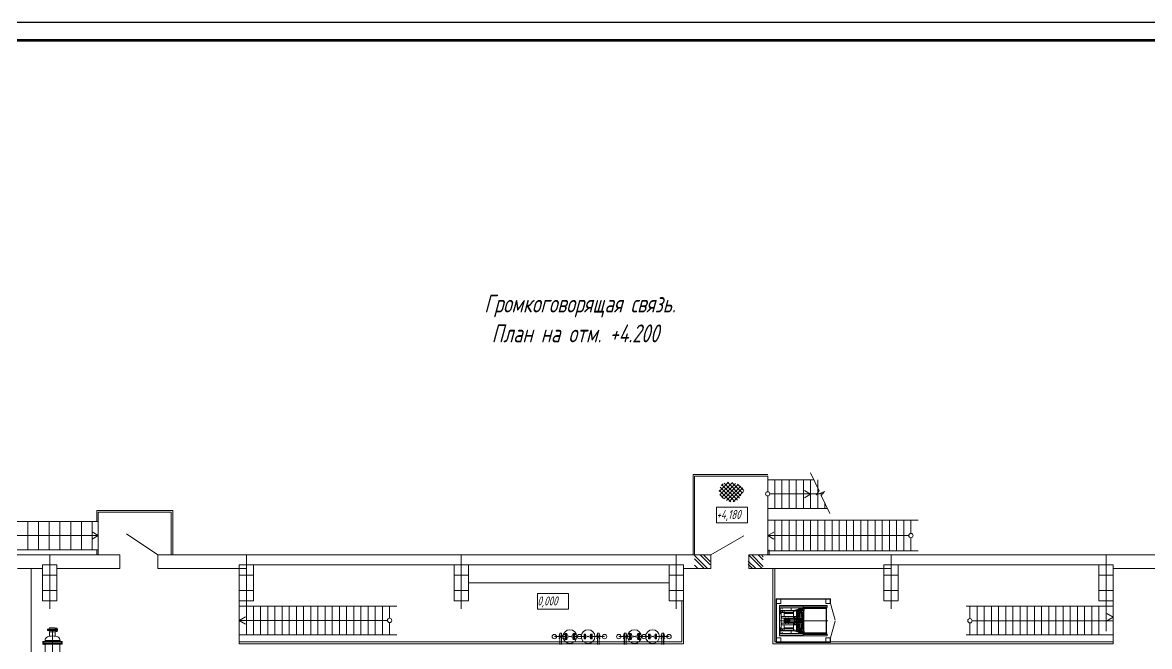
# Model space of a CAD drawing. Header units: millimetres. Extents: x 1337 to 8186, y 1899 to 5236.
# Drawn here: x 3037.2 to 3351.8, y 2646.2 to 2820.4 of the extents above; entities that cross this region are included whole.
import ezdxf

# ---------------------------------------------------------------- set-up
doc = ezdxf.new("R2010")
doc.units = ezdxf.units.MM
for name, color, linetype, lineweight in [('Линия связи (Вновь)', 3, 'Continuous', 60), ('Рамка толстая', 7, 'Continuous', 60), ('Рамка тонкая', 5, 'Continuous', 25), ('Строительный', 251, 'Continuous', 13), ('Текст', 2, 'Continuous', 25)]:
    doc.layers.add(name, color=color, linetype=linetype, lineweight=lineweight)
doc.styles.add('Simplex', font='simplex.shx', dxfattribs={"width": 0.7, "oblique": 15})

# ---------------------------------------------------------------- blocks, each defined once
blk = doc.blocks.new('A$C0AA457AC')
at = {"layer": 'Строительный', "ltscale": 100}
for p, q in [((355.91, 365.44), (355.91, 387.92)), ((355.91, 387.92), (376.7, 387.92)), ((356.31, 387.42), (376.7, 387.42)), ((356.31, 365.44), (356.31, 387.42)), ((376.7, 383.09), (376.7, 387.42)), ((388.67, 388.4), (391.08, 383.32)), ((363.17, 383.11), (365.8, 385.74)), ((363.39, 382.21), (366.79, 385.61)), ((363.46, 384.37), (367.49, 380.33)), ((363.71, 384.78), (364.23, 385.3)), ((363.89, 381.59), (367.68, 385.38)), ((363.92, 385.03), (368.25, 380.69)), ((364.53, 381.1), (368.48, 385.06)), ((364.56, 385.5), (368.8, 381.26)), ((365.21, 380.67), (369.21, 384.66)), ((365.45, 385.74), (369.21, 381.98)), ((365.99, 380.33), (369.81, 384.14)), ((366.68, 385.64), (369.66, 382.66)), ((368.28, 385.16), (370.01, 383.43)), ((376.7, 386.42), (389.61, 386.42)), ((378.7, 378.42), (378.7, 386.42)), ((380.7, 378.42), (380.7, 386.42)), ((382.7, 378.42), (382.7, 386.42)), ((384.7, 378.42), (384.7, 386.42)), ((386.7, 378.42), (386.7, 386.42)), ((388.7, 378.42), (388.7, 386.42)), ((390.7, 378.42), (390.7, 386.42)), ((363.19, 383.51), (366.46, 380.24)), ((363.41, 382.17), (364.35, 381.23)), ((367.03, 380.24), (369.91, 383.13)), ((376.7, 365.44), (376.7, 381.89)), ((392.02, 382.49), (377.3, 382.49)), ((388.7, 382.42), (386.97, 383.42)), ((388.7, 382.42), (386.97, 381.42)), ((390.22, 382.22), (391.08, 383.32)), ((392.53, 383.15), (390.22, 382.22)), ((392.53, 383.15), (391.67, 382.05)), ((391.67, 382.05), (394.08, 376.97)), ((210.62, 377.82), (189.42, 377.82)), ((189.42, 377.82), (189.42, 374.78)), ((210.62, 365.44), (210.62, 377.82)), ((362.4, 378.81), (371.09, 378.81)), ((362.4, 374.44), (362.4, 378.81)), ((371.09, 378.81), (371.09, 374.44)), ((376.7, 378.42), (393.4, 378.42)), ((392.7, 378.42), (392.7, 379.88)), ((146.12, 374.78), (189.82, 374.78)), ((170.12, 374.78), (170.12, 366.88)), ((173.12, 374.78), (173.12, 366.88)), ((176.12, 374.78), (176.12, 366.88)), ((179.12, 374.78), (179.12, 366.88)), ((182.12, 374.78), (182.12, 366.88)), ((185.12, 374.78), (185.12, 366.88)), ((188.12, 374.78), (188.12, 366.88)), ((210.22, 377.42), (189.82, 377.42)), ((189.82, 365.44), (189.82, 377.42)), ((210.22, 365.44), (210.22, 377.42)), ((371.09, 374.44), (362.4, 374.44)), ((418.7, 375.1), (376.7, 375.1)), ((378.7, 366.56), (378.7, 375.1)), ((380.7, 366.56), (380.7, 375.1)), ((382.7, 366.56), (382.7, 375.1)), ((384.7, 366.56), (384.7, 375.1)), ((386.7, 366.56), (386.7, 375.1)), ((388.7, 366.56), (388.7, 375.1)), ((390.7, 366.56), (390.7, 375.1)), ((392.7, 366.56), (392.7, 375.1)), ((394.7, 366.56), (394.7, 375.1)), ((396.7, 366.56), (396.7, 375.1)), ((398.7, 366.56), (398.7, 375.1)), ((400.7, 366.56), (400.7, 375.1)), ((402.7, 366.56), (402.7, 375.1)), ((404.7, 366.56), (404.7, 375.1)), ((406.7, 366.56), (406.7, 375.1)), ((408.7, 366.56), (408.7, 375.1)), ((410.7, 366.56), (410.7, 375.1)), ((412.7, 366.56), (412.7, 375.1)), ((414.7, 366.56), (414.7, 375.1)), ((416.7, 371.43), (416.7, 375.1)), ((189.82, 370.84), (188.09, 371.84)), ((197.66, 371.34), (206.46, 365.44)), ((376.7, 370.83), (378.43, 371.83)), ((146.72, 370.84), (189.82, 370.84)), ((189.82, 370.84), (188.09, 369.84)), ((370.04, 370.74), (360.86, 365.44)), ((376.7, 370.83), (416.1, 370.83)), ((376.7, 370.83), (378.43, 369.83)), ((416.7, 366.56), (416.7, 370.23)), ((195.86, 365.44), (142.46, 365.44)), ((146.12, 366.88), (189.82, 366.88)), ((176.26, 365.45), (176.26, 350.39)), ((189.42, 366.88), (189.42, 365.44)), ((195.86, 365.44), (195.86, 361.64)), ((231.16, 365.44), (206.46, 365.44)), ((206.46, 365.44), (206.46, 361.64)), ((360.86, 365.45), (231.16, 365.44)), ((231.16, 365.45), (231.16, 350.39)), ((291.16, 365.45), (291.16, 350.39)), ((351.16, 365.45), (351.16, 350.39)), ((356.27, 365.27), (359.88, 361.65)), ((357.88, 365.45), (360.67, 362.67)), ((358.78, 365.45), (360.67, 363.57)), ((360.57, 365.45), (360.67, 365.36)), ((360.86, 365.45), (360.86, 361.65)), ((371.35, 365.45), (375.15, 361.65)), ((495.67, 365.47), (371.46, 365.45)), ((371.46, 365.45), (371.46, 361.65)), ((372.25, 365.45), (375.47, 362.24)), ((374.05, 365.45), (375.47, 364.03)), ((374.94, 365.45), (375.47, 364.93)), ((418.7, 366.56), (376.7, 366.56)), ((377.1, 366.88), (377.1, 365.44)), ((411.16, 365.45), (411.16, 350.39)), ((471.16, 365.45), (471.16, 350.39)), ((178.26, 362.64), (174.26, 362.64)), ((174.26, 362.64), (174.26, 352.64)), ((178.26, 352.64), (178.26, 362.64)), ((233.16, 362.64), (229.16, 362.64)), ((229.16, 362.64), (229.16, 352.64)), ((229.16, 362.64), (229.16, 340.64)), ((238.54, 362.64), (231.16, 362.64)), ((231.16, 362.64), (289.16, 362.64)), ((353.16, 362.64), (231.16, 362.64)), ((233.16, 352.64), (233.16, 362.64)), ((293.16, 362.64), (289.16, 362.64)), ((289.16, 362.64), (289.16, 352.64)), ((293.16, 352.64), (293.16, 362.64)), ((353.16, 362.64), (349.16, 362.64)), ((349.16, 362.64), (349.16, 352.64)), ((353.16, 352.64), (353.16, 362.64)), ((353.16, 340.64), (353.16, 362.64)), ((356.27, 364.37), (358.99, 361.65)), ((356.27, 362.58), (357.19, 361.65)), ((371.27, 363.74), (373.35, 361.65)), ((371.27, 362.84), (372.46, 361.65)), ((413.16, 362.64), (409.16, 362.64)), ((409.16, 362.64), (409.16, 352.64)), ((473.16, 362.64), (411.16, 362.64)), ((413.16, 352.64), (413.16, 362.64)), ((473.16, 362.64), (469.16, 362.64)), ((469.16, 362.64), (469.16, 352.64)), ((473.16, 362.64), (469.16, 362.64)), ((473.16, 352.64), (473.16, 362.64)), ((473.16, 340.64), (473.16, 362.64)), ((174.26, 361.64), (167.26, 361.64)), ((171.06, 361.64), (171.06, 183.64)), ((174.26, 359.82), (178.26, 359.82)), ((195.86, 361.64), (178.26, 361.64)), ((231.16, 361.64), (206.46, 361.64)), ((229.16, 359.82), (233.16, 359.82)), ((289.16, 359.82), (293.16, 359.82)), ((349.16, 359.82), (353.16, 359.82)), ((360.86, 361.65), (353.16, 361.65)), ((356.27, 361.68), (356.29, 361.65)), ((411.16, 361.66), (371.46, 361.65)), ((378.16, 340.64), (378.16, 361.64)), ((378.66, 341.14), (378.66, 361.64)), ((409.16, 359.82), (413.16, 359.82)), ((469.16, 359.82), (473.16, 359.82)), ((495.67, 361.67), (473.16, 361.66)), ((349.16, 357.64), (293.16, 357.64)), ((174.26, 355.47), (178.26, 355.47)), ((174.26, 352.64), (178.26, 352.64)), ((229.16, 355.47), (233.16, 355.47)), ((229.16, 352.64), (233.16, 352.64)), ((289.16, 355.47), (293.16, 355.47)), ((289.16, 352.64), (293.16, 352.64)), ((312.42, 354.68), (321.11, 354.68)), ((312.42, 350.31), (312.42, 354.68)), ((321.11, 354.68), (321.11, 350.31)), ((349.16, 355.47), (353.16, 355.47)), ((349.16, 352.64), (353.16, 352.64)), ((352.76, 341.14), (352.76, 352.64)), ((379.06, 353.18), (394.26, 353.18)), ((379.06, 353.18), (379.06, 340.98)), ((379.16, 353.08), (394.16, 353.08)), ((379.16, 353.08), (379.16, 341.08)), ((380.36, 353.08), (379.16, 353.08)), ((379.16, 353.08), (379.16, 351.88)), ((380.36, 351.88), (380.36, 353.08)), ((394.16, 353.08), (392.96, 353.08)), ((392.96, 353.08), (392.96, 351.88)), ((394.16, 353.08), (394.16, 351.88)), ((394.16, 351.88), (394.16, 353.08)), ((394.26, 353.18), (394.26, 351.88)), ((409.16, 355.47), (413.16, 355.47)), ((409.16, 352.64), (413.16, 352.64)), ((469.16, 355.47), (473.16, 355.47)), ((469.16, 352.64), (473.16, 352.64)), ((469.16, 352.64), (473.16, 352.64)), ((229.16, 351.14), (273.16, 351.14)), ((229.16, 351.14), (229.16, 343.14)), ((231.16, 351.14), (231.16, 343.14)), ((233.16, 351.14), (233.16, 343.14)), ((235.16, 351.14), (235.16, 343.14)), ((237.16, 351.14), (237.16, 343.14)), ((239.16, 351.14), (239.16, 343.14)), ((241.16, 351.14), (241.16, 343.14)), ((243.16, 351.14), (243.16, 343.14)), ((245.16, 351.14), (245.16, 343.14)), ((247.16, 351.14), (247.16, 343.14)), ((249.16, 351.14), (249.16, 343.14)), ((251.16, 351.14), (251.16, 343.14)), ((253.16, 351.14), (253.16, 343.14)), ((255.16, 351.14), (255.16, 343.14)), ((257.16, 351.14), (257.16, 343.14)), ((259.16, 351.14), (259.16, 343.14)), ((261.16, 351.14), (261.16, 343.14)), ((263.16, 351.14), (263.16, 343.14)), ((265.16, 351.14), (265.16, 343.14)), ((267.16, 351.14), (267.16, 343.14)), ((269.16, 351.14), (269.16, 343.14)), ((271.16, 351.14), (271.16, 347.74)), ((321.11, 350.31), (312.42, 350.31)), ((379.16, 351.88), (380.36, 351.88)), ((379.97, 342.84), (379.97, 351.33)), ((379.97, 351.33), (393.31, 351.33)), ((386.58, 351.11), (379.97, 351.11)), ((386.38, 350.67), (380.2, 350.67)), ((380.2, 350.67), (380.2, 349.1)), ((380.23, 349.03), (380.23, 349.82)), ((380.23, 349.82), (380.3, 349.82)), ((380.3, 349.03), (380.3, 349.87)), ((380.3, 349.87), (380.51, 349.87)), ((380.32, 349.48), (380.32, 349.81)), ((380.32, 349.81), (383.95, 349.81)), ((380.42, 349.38), (380.32, 349.48)), ((383.95, 349.38), (380.42, 349.38)), ((380.51, 349.91), (386.91, 349.91)), ((380.51, 349.91), (380.51, 344.25)), ((380.83, 350.37), (380.62, 350.37)), ((380.92, 349.64), (380.71, 349.64)), ((380.73, 350.28), (380.73, 350.46)), ((380.82, 349.55), (380.82, 349.74)), ((381.31, 348.25), (381.31, 349.91)), ((383.29, 350.67), (383.29, 349.91)), ((383.29, 349.38), (383.29, 349.06)), ((383.95, 347.81), (383.95, 349.91)), ((384.38, 349.64), (384.17, 349.64)), ((385.27, 350.02), (384.24, 350.02)), ((384.24, 350.02), (384.24, 349.91)), ((384.28, 349.54), (384.28, 349.73)), ((385.12, 350.09), (384.78, 350.09)), ((384.78, 350.09), (384.78, 350.02)), ((384.78, 349.91), (384.78, 348.25)), ((385.06, 350.16), (384.84, 350.16)), ((384.84, 350.16), (384.84, 350.09)), ((384.95, 350.24), (384.95, 343.93)), ((384.95, 343.93), (384.95, 350.24)), ((385.06, 350.09), (385.17, 350.23)), ((385.06, 350.16), (385.06, 350.09)), ((385.12, 350.02), (385.12, 350.09)), ((385.12, 349.91), (385.12, 348.25)), ((385.32, 349.47), (385.12, 349.47)), ((385.17, 350.23), (386.39, 350.23)), ((386.91, 350.41), (385.27, 350.41)), ((385.27, 350.41), (385.27, 350.02)), ((385.32, 349.47), (385.32, 349.91)), ((385.32, 349.47), (385.35, 349.47)), ((385.35, 349.47), (385.37, 349.51)), ((385.4, 349.86), (385.37, 349.81)), ((385.37, 349.81), (385.37, 349.51)), ((386.22, 349.81), (385.37, 349.81)), ((385.4, 349.45), (385.37, 349.51)), ((386.22, 349.51), (385.37, 349.51)), ((386.19, 349.86), (385.4, 349.86)), ((386.19, 349.45), (385.4, 349.45)), ((385.59, 349.81), (385.59, 349.86)), ((385.65, 349.45), (385.65, 349.21)), ((385.8, 350.46), (385.8, 343.71)), ((385.94, 349.45), (385.94, 349.21)), ((386.01, 349.81), (386.01, 349.86)), ((386.19, 349.86), (386.22, 349.81)), ((386.19, 349.45), (386.22, 349.51)), ((386.22, 349.81), (386.22, 349.51)), ((386.24, 349.47), (386.22, 349.51)), ((386.28, 349.47), (386.24, 349.47)), ((386.28, 349.47), (386.28, 349.91)), ((386.28, 349.47), (386.56, 349.47)), ((386.38, 350.41), (386.38, 350.67)), ((386.39, 350.23), (386.7, 349.91)), ((386.4, 349.47), (386.4, 349.08)), ((386.56, 349.47), (386.66, 349.58)), ((386.56, 349.47), (386.56, 349.08)), ((386.58, 350.41), (386.58, 351.11)), ((386.58, 350.96), (393.31, 350.96)), ((393.31, 350.87), (386.58, 350.87)), ((393.1, 350.65), (386.65, 350.65)), ((393.1, 350.58), (386.65, 350.58)), ((393.1, 350.51), (386.65, 350.51)), ((386.66, 349.58), (386.66, 349.91)), ((386.72, 344.25), (386.72, 349.91)), ((386.77, 344.25), (386.77, 349.91)), ((386.91, 349.91), (386.91, 350.41)), ((392.96, 351.88), (394.16, 351.88)), ((393.03, 350.43), (393.03, 343.74)), ((393.1, 350.58), (393.1, 343.58)), ((393.17, 343.74), (393.17, 350.43)), ((393.31, 351.33), (393.31, 350.87)), ((394.16, 351.88), (394.26, 351.88)), ((394.26, 351.88), (395.51, 347.24)), ((473.16, 351.14), (432.16, 351.14)), ((433.16, 351.14), (433.16, 347.65)), ((435.16, 351.14), (435.16, 343.14)), ((437.16, 351.14), (437.16, 343.14)), ((439.16, 351.14), (439.16, 343.14)), ((441.16, 351.14), (441.16, 343.14)), ((443.16, 351.14), (443.16, 343.14)), ((445.16, 351.14), (445.16, 343.14)), ((447.16, 351.14), (447.16, 343.14)), ((449.16, 351.14), (449.16, 343.14)), ((451.16, 351.14), (451.16, 343.14)), ((453.16, 351.14), (453.16, 343.14)), ((455.16, 351.14), (455.16, 343.14)), ((457.16, 351.14), (457.16, 343.14)), ((459.16, 351.14), (459.16, 343.14)), ((461.16, 351.14), (461.16, 343.14)), ((463.16, 351.14), (463.16, 343.14)), ((465.16, 351.14), (465.16, 343.14)), ((467.16, 351.14), (467.16, 343.14)), ((469.16, 351.14), (469.16, 343.14)), ((471.16, 352.14), (471.16, 344.14)), ((229.16, 347.14), (230.9, 348.14)), ((229.16, 347.14), (270.56, 347.14)), ((229.16, 347.14), (230.9, 346.14)), ((271.16, 346.54), (271.16, 343.14)), ((379.97, 347.08), (393.5, 347.08)), ((380.2, 349.1), (380.23, 349.03)), ((380.23, 349.03), (380.3, 349.03)), ((380.3, 349.13), (380.51, 349.13)), ((385.71, 348.25), (380.6, 348.25)), ((380.6, 348.25), (380.6, 347.74)), ((380.6, 347.81), (384.21, 347.81)), ((380.6, 347.74), (384.21, 347.74)), ((380.6, 345.92), (380.6, 346.43)), ((380.6, 346.43), (384.21, 346.43)), ((380.6, 346.36), (384.21, 346.36)), ((381.26, 347.74), (381.26, 346.43)), ((382.88, 347.21), (381.26, 347.21)), ((382.88, 346.96), (381.26, 346.96)), ((383.95, 349.06), (381.31, 349.06)), ((381.37, 347.53), (386.35, 347.53)), ((381.37, 346.64), (386.35, 346.64)), ((381.51, 347.53), (381.6, 347.67)), ((381.6, 347.38), (381.51, 347.53)), ((381.51, 346.65), (381.6, 346.78)), ((381.6, 346.5), (381.51, 346.65)), ((381.6, 347.67), (381.76, 347.67)), ((381.76, 347.38), (381.6, 347.38)), ((381.6, 346.78), (381.76, 346.78)), ((381.76, 346.5), (381.6, 346.5)), ((381.68, 346.23), (381.68, 347.94)), ((381.76, 347.67), (381.84, 347.53)), ((381.84, 347.53), (381.76, 347.38)), ((381.76, 346.78), (381.84, 346.64)), ((381.84, 346.64), (381.76, 346.5)), ((382.31, 347.53), (382.4, 347.67)), ((382.4, 347.38), (382.31, 347.53)), ((382.31, 346.65), (382.4, 346.78)), ((382.4, 346.5), (382.31, 346.65)), ((382.4, 347.67), (382.56, 347.67)), ((382.56, 347.38), (382.4, 347.38)), ((382.4, 346.78), (382.56, 346.78)), ((382.56, 346.5), (382.4, 346.5)), ((382.48, 346.23), (382.48, 347.94)), ((382.56, 347.67), (382.64, 347.53)), ((382.64, 347.53), (382.56, 347.38)), ((382.56, 346.78), (382.64, 346.64)), ((382.64, 346.64), (382.56, 346.5)), ((382.88, 346.43), (382.88, 347.74)), ((383.95, 346.36), (383.95, 344.25)), ((384.05, 347.62), (384.05, 347.66)), ((384.05, 347.66), (385.85, 347.66)), ((384.15, 347.59), (384.05, 347.62)), ((384.15, 347.46), (384.05, 347.44)), ((384.05, 347.44), (384.05, 347.4)), ((384.05, 347.4), (385.85, 347.4)), ((384.05, 346.73), (384.05, 346.77)), ((384.05, 346.77), (385.85, 346.77)), ((384.15, 346.7), (384.05, 346.73)), ((384.15, 346.58), (384.05, 346.55)), ((384.05, 346.55), (384.05, 346.51)), ((384.05, 346.51), (385.85, 346.51)), ((384.15, 347.59), (385.75, 347.59)), ((384.15, 347.59), (384.15, 347.46)), ((384.15, 347.46), (385.75, 347.46)), ((384.15, 346.7), (385.75, 346.7)), ((384.15, 346.58), (384.15, 346.7)), ((384.15, 346.58), (385.75, 346.58)), ((384.21, 347.74), (384.21, 348.25)), ((384.21, 347.74), (384.63, 347.74)), ((384.21, 347.31), (384.21, 346.85)), ((384.21, 346.43), (384.21, 345.92)), ((384.21, 346.43), (384.63, 346.43)), ((384.34, 348.11), (385.5, 348.11)), ((384.42, 348.17), (384.42, 348.05)), ((384.42, 346), (384.42, 346.12)), ((384.63, 347.66), (384.63, 347.91)), ((385.27, 347.88), (384.63, 347.88)), ((384.63, 346.77), (384.63, 347.4)), ((384.63, 346.29), (384.63, 346.51)), ((385.27, 346.29), (384.63, 346.29)), ((385.27, 347.66), (385.27, 347.88)), ((385.27, 347.74), (385.71, 347.74)), ((385.27, 346.77), (385.27, 347.4)), ((385.27, 346.29), (385.27, 346.51)), ((385.27, 346.43), (385.71, 346.43)), ((385.39, 349.21), (386.22, 349.21)), ((385.39, 349.21), (385.39, 348.25)), ((385.45, 348.25), (385.46, 349.11)), ((385.45, 348.17), (385.45, 348.05)), ((385.45, 346.77), (385.45, 347.4)), ((385.45, 346), (385.45, 346.12)), ((385.46, 349.11), (385.52, 349.17)), ((386.08, 349.17), (385.52, 349.17)), ((385.55, 347.73), (386.08, 347.73)), ((385.55, 347.73), (385.55, 347.66)), ((385.55, 347.33), (385.55, 347.4)), ((385.55, 347.33), (386.08, 347.33)), ((385.55, 346.84), (386.08, 346.84)), ((385.55, 346.84), (385.55, 346.77)), ((385.55, 346.44), (385.55, 346.51)), ((385.55, 346.44), (386.08, 346.44)), ((385.71, 348.25), (385.71, 347.74)), ((385.71, 345.92), (385.71, 346.43)), ((385.75, 347.59), (385.85, 347.62)), ((385.75, 347.59), (385.75, 347.46)), ((385.75, 347.46), (385.85, 347.44)), ((385.75, 346.7), (385.85, 346.73)), ((385.75, 346.58), (385.75, 346.7)), ((385.75, 346.58), (385.85, 346.55)), ((385.85, 347.62), (385.85, 347.66)), ((385.85, 347.44), (385.85, 347.4)), ((385.85, 346.73), (385.85, 346.77)), ((385.85, 346.55), (385.85, 346.51)), ((386.13, 349.11), (386.08, 349.17)), ((386.08, 347.33), (386.08, 347.73)), ((386.08, 346.84), (386.08, 346.44)), ((386.15, 348.05), (386.13, 349.11)), ((386.15, 346.12), (386.13, 345.06)), ((386.15, 348.05), (386.22, 348.03)), ((386.15, 346.12), (386.22, 346.14)), ((386.22, 349.21), (386.22, 344.96)), ((386.72, 349.08), (386.22, 349.08)), ((386.72, 348.78), (386.22, 348.78)), ((386.56, 348.78), (386.56, 345.39)), ((394.26, 342.29), (395.51, 346.92)), ((433.16, 346.45), (433.16, 343.14)), ((473.16, 347.05), (433.76, 347.05)), ((473.16, 348.05), (471.43, 349.05)), ((473.16, 348.05), (471.43, 347.05)), ((175.61, 344.56), (175.61, 344.75)), ((177.96, 344.75), (175.61, 344.75)), ((178.1, 344.56), (175.61, 344.56)), ((176.1, 344.5), (175.61, 344.5)), ((175.61, 344.5), (175.61, 344.31)), ((177.96, 344.31), (175.61, 344.31)), ((175.81, 344.52), (175.81, 344.81)), ((175.81, 344.55), (175.81, 344.26)), ((175.95, 344.53), (175.92, 344.56)), ((176.1, 344.53), (175.95, 344.53)), ((175.99, 344.53), (175.99, 344.5)), ((176.1, 344.53), (176.1, 344.5)), ((178.03, 344.53), (176.1, 344.53)), ((178.03, 344.5), (176.1, 344.5)), ((176.12, 344.8), (176.2, 345.13)), ((176.12, 344.27), (176.2, 343.93)), ((177.01, 345.13), (176.2, 345.13)), ((177.01, 343.93), (176.2, 343.93)), ((176.21, 342.73), (176.21, 343.93)), ((177.01, 345.13), (177.81, 345.13)), ((177.01, 343.93), (177.81, 343.93)), ((177.06, 315.97), (177.06, 344.53)), ((177.8, 342.76), (177.8, 343.93)), ((177.9, 344.8), (177.81, 345.13)), ((177.9, 344.27), (177.81, 343.93)), ((177.92, 344.53), (177.92, 344.5)), ((178.41, 344.75), (177.96, 344.75)), ((178.41, 344.31), (177.96, 344.31)), ((178.03, 344.53), (178.03, 344.5)), ((178.07, 344.53), (178.03, 344.53)), ((178.31, 344.5), (178.03, 344.5)), ((178.04, 344.75), (178.04, 344.95)), ((178.04, 344.95), (178.38, 344.95)), ((178.04, 344.31), (178.04, 344.11)), ((178.04, 344.11), (178.38, 344.11)), ((178.07, 344.53), (178.1, 344.56)), ((178.31, 344.56), (178.1, 344.56)), ((178.11, 345.01), (178.13, 345.03)), ((178.11, 345.01), (178.11, 344.95)), ((178.11, 345.01), (178.31, 345.01)), ((178.11, 344.56), (178.11, 344.53)), ((178.11, 344.5), (178.11, 344.53)), ((178.11, 344.06), (178.11, 344.11)), ((178.11, 344.06), (178.13, 344.03)), ((178.11, 344.06), (178.31, 344.06)), ((178.12, 344.95), (178.12, 344.75)), ((178.12, 344.11), (178.12, 344.31)), ((178.13, 345.03), (178.13, 344.95)), ((178.13, 345.03), (178.28, 345.03)), ((178.13, 344.03), (178.13, 344.11)), ((178.13, 344.03), (178.28, 344.03)), ((178.21, 344), (178.21, 345.09)), ((178.28, 345.03), (178.31, 345.01)), ((178.28, 345.03), (178.28, 344.95)), ((178.28, 344.03), (178.28, 344.11)), ((178.28, 344.03), (178.31, 344.06)), ((178.3, 344.95), (178.3, 344.75)), ((178.3, 344.11), (178.3, 344.31)), ((178.31, 345.01), (178.31, 344.95)), ((178.31, 344.56), (178.31, 344.53)), ((178.41, 344.56), (178.31, 344.56)), ((178.31, 344.5), (178.31, 344.53)), ((178.41, 344.5), (178.31, 344.5)), ((178.31, 344.06), (178.31, 344.11)), ((178.38, 344.95), (178.38, 344.75)), ((178.38, 344.11), (178.38, 344.31)), ((178.41, 344.56), (178.41, 344.75)), ((178.41, 344.5), (178.41, 344.31)), ((229.16, 343.14), (273.16, 343.14)), ((319.44, 343.17), (318.38, 342.11)), ((318.38, 343.17), (319.44, 342.11)), ((318.66, 343.64), (319.16, 343.64)), ((318.66, 340.43), (318.66, 343.64)), ((318.72, 340.43), (318.72, 343.64)), ((319.16, 340.43), (319.16, 343.64)), ((319.93, 343.27), (320.54, 343.27)), ((320.13, 343.47), (320.33, 343.47)), ((320.13, 343.47), (320.13, 341.82)), ((320.8, 343.27), (320.19, 343.27)), ((320.33, 343.47), (320.33, 341.82)), ((320.33, 343.17), (320.36, 343.14)), ((320.39, 343.17), (320.36, 343.14)), ((320.36, 343.14), (320.36, 342.15)), ((320.36, 343.14), (320.36, 342.15)), ((320.59, 343.47), (320.39, 343.47)), ((320.39, 343.47), (320.39, 341.82)), ((320.59, 343.47), (320.59, 341.82)), ((320.59, 342.36), (322.43, 342.93)), ((320.59, 342.93), (322.43, 342.36)), ((322.23, 343.27), (322.84, 343.27)), ((322.43, 343.47), (322.63, 343.47)), ((322.43, 343.47), (322.43, 341.82)), ((323.1, 343.27), (322.49, 343.27)), ((322.63, 343.47), (322.63, 341.82)), ((322.63, 343.17), (322.66, 343.14)), ((322.69, 343.17), (322.66, 343.14)), ((322.66, 343.14), (322.66, 342.15)), ((322.66, 343.14), (322.66, 342.15)), ((322.89, 343.47), (322.69, 343.47)), ((322.69, 343.47), (322.69, 341.82)), ((322.89, 343.47), (322.89, 341.82)), ((325.97, 343.14), (325.36, 343.14)), ((325.46, 343.32), (325.63, 343.32)), ((325.46, 343.32), (325.46, 342.02)), ((325.63, 343.32), (325.63, 342.02)), ((325.63, 343.09), (325.66, 343.06)), ((325.69, 343.09), (325.66, 343.06)), ((325.66, 343.06), (325.66, 342.28)), ((325.86, 343.32), (325.69, 343.32)), ((325.69, 343.32), (325.69, 342.02)), ((325.86, 343.32), (325.86, 342.02)), ((325.86, 342.93), (327.26, 342.36)), ((325.86, 342.36), (327.26, 342.93)), ((327.16, 343.12), (327.77, 343.12)), ((327.26, 343.29), (327.43, 343.29)), ((327.26, 343.29), (327.26, 341.99)), ((327.43, 343.29), (327.43, 341.99)), ((327.43, 343.06), (327.46, 343.03)), ((327.49, 343.06), (327.46, 343.03)), ((327.46, 343.03), (327.46, 342.25)), ((327.66, 343.29), (327.49, 343.29)), ((327.49, 343.29), (327.49, 341.99)), ((327.66, 343.29), (327.66, 341.99)), ((328.91, 343.17), (329.97, 342.11)), ((329.97, 343.17), (328.91, 342.11)), ((329.69, 343.64), (329.19, 343.64)), ((329.19, 340.43), (329.19, 343.64)), ((329.64, 340.43), (329.64, 343.64)), ((329.69, 340.43), (329.69, 343.64)), ((337.44, 343.17), (336.38, 342.11)), ((336.38, 343.17), (337.44, 342.11)), ((336.66, 343.64), (337.16, 343.64)), ((336.66, 340.43), (336.66, 343.64)), ((336.72, 340.43), (336.72, 343.64)), ((337.16, 340.43), (337.16, 343.64)), ((337.93, 343.27), (338.54, 343.27)), ((338.13, 343.47), (338.33, 343.47)), ((338.13, 343.47), (338.13, 341.82)), ((338.8, 343.27), (338.19, 343.27)), ((338.33, 343.47), (338.33, 341.82)), ((338.33, 343.17), (338.36, 343.14)), ((338.39, 343.17), (338.36, 343.14)), ((338.36, 343.14), (338.36, 342.15)), ((338.36, 343.14), (338.36, 342.15)), ((338.59, 343.47), (338.39, 343.47)), ((338.39, 343.47), (338.39, 341.82)), ((338.59, 343.47), (338.59, 341.82)), ((338.59, 342.36), (340.43, 342.93)), ((338.59, 342.93), (340.43, 342.36)), ((340.23, 343.27), (340.84, 343.27)), ((340.43, 343.47), (340.63, 343.47)), ((340.43, 343.47), (340.43, 341.82)), ((341.1, 343.27), (340.49, 343.27)), ((340.63, 343.47), (340.63, 341.82)), ((340.63, 343.17), (340.66, 343.14)), ((340.69, 343.17), (340.66, 343.14)), ((340.66, 343.14), (340.66, 342.15)), ((340.66, 343.14), (340.66, 342.15)), ((340.89, 343.47), (340.69, 343.47)), ((340.69, 343.47), (340.69, 341.82)), ((340.89, 343.47), (340.89, 341.82)), ((343.97, 343.14), (343.36, 343.14)), ((343.46, 343.32), (343.63, 343.32)), ((343.46, 343.32), (343.46, 342.02)), ((343.63, 343.32), (343.63, 342.02)), ((343.63, 343.09), (343.66, 343.06)), ((343.69, 343.09), (343.66, 343.06)), ((343.66, 343.06), (343.66, 342.28)), ((343.86, 343.32), (343.69, 343.32)), ((343.69, 343.32), (343.69, 342.02)), ((343.86, 343.32), (343.86, 342.02)), ((343.86, 342.93), (345.26, 342.36)), ((343.86, 342.36), (345.26, 342.93)), ((345.16, 343.12), (345.77, 343.12)), ((345.26, 343.29), (345.43, 343.29)), ((345.26, 343.29), (345.26, 341.99)), ((345.43, 343.29), (345.43, 341.99)), ((345.43, 343.06), (345.46, 343.03)), ((345.49, 343.06), (345.46, 343.03)), ((345.46, 343.03), (345.46, 342.25)), ((345.66, 343.29), (345.49, 343.29)), ((345.49, 343.29), (345.49, 341.99)), ((345.66, 343.29), (345.66, 341.99)), ((346.91, 343.17), (347.97, 342.11)), ((347.97, 343.17), (346.91, 342.11)), ((347.69, 343.64), (347.19, 343.64)), ((347.19, 340.43), (347.19, 343.64)), ((347.64, 340.43), (347.64, 343.64)), ((347.69, 340.43), (347.69, 343.64)), ((386.58, 343.05), (379.97, 343.05)), ((380.2, 345.07), (380.23, 345.13)), ((380.2, 343.5), (380.2, 345.07)), ((386.38, 343.5), (380.2, 343.5)), ((380.23, 345.13), (380.3, 345.13)), ((380.23, 345.13), (380.23, 344.35)), ((380.23, 344.35), (380.3, 344.35)), ((380.3, 345.13), (380.3, 344.29)), ((380.3, 345.04), (380.51, 345.04)), ((380.3, 344.29), (380.51, 344.29)), ((380.42, 344.79), (380.32, 344.69)), ((380.32, 344.69), (380.32, 344.36)), ((380.32, 344.36), (383.95, 344.36)), ((383.95, 344.79), (380.42, 344.79)), ((380.51, 344.25), (386.91, 344.25)), ((385.71, 345.92), (380.6, 345.92)), ((380.84, 343.8), (380.62, 343.8)), ((380.83, 343.8), (380.62, 343.8)), ((380.92, 344.52), (380.71, 344.52)), ((380.73, 343.89), (380.73, 343.7)), ((380.73, 343.88), (380.73, 343.69)), ((380.82, 344.62), (380.82, 344.43)), ((381.31, 345.92), (381.31, 344.25)), ((383.95, 345.1), (381.31, 345.1)), ((383.29, 345.1), (383.29, 344.79)), ((383.29, 344.25), (383.29, 343.5)), ((384.38, 344.53), (384.17, 344.53)), ((384.24, 344.15), (384.24, 344.25)), ((385.27, 344.15), (384.24, 344.15)), ((384.28, 344.63), (384.28, 344.44)), ((384.36, 346.06), (385.51, 346.06)), ((384.78, 344.25), (384.78, 345.92)), ((384.78, 344.08), (384.78, 344.15)), ((385.12, 344.08), (384.78, 344.08)), ((384.84, 344.01), (384.84, 344.08)), ((385.06, 344.01), (384.84, 344.01)), ((385.06, 344.01), (385.06, 344.08)), ((385.06, 344.08), (385.17, 343.94)), ((385.12, 344.25), (385.12, 345.92)), ((385.32, 344.69), (385.12, 344.69)), ((385.12, 344.15), (385.12, 344.08)), ((385.17, 343.94), (386.39, 343.94)), ((385.27, 343.76), (385.27, 344.15)), ((386.91, 343.76), (385.27, 343.76)), ((385.32, 344.69), (385.35, 344.69)), ((385.32, 344.69), (385.32, 344.25)), ((385.35, 344.69), (385.37, 344.66)), ((385.4, 344.71), (385.37, 344.66)), ((385.37, 344.36), (385.37, 344.66)), ((386.22, 344.66), (385.37, 344.66)), ((385.4, 344.31), (385.37, 344.36)), ((386.22, 344.36), (385.37, 344.36)), ((385.39, 344.96), (385.39, 345.92)), ((385.39, 344.96), (386.22, 344.96)), ((386.19, 344.71), (385.4, 344.71)), ((386.19, 344.31), (385.4, 344.31)), ((385.45, 345.92), (385.46, 345.06)), ((385.46, 345.06), (385.52, 345)), ((386.08, 345), (385.52, 345)), ((385.59, 344.36), (385.59, 344.31)), ((385.65, 344.71), (385.65, 344.96)), ((385.94, 344.71), (385.94, 344.96)), ((386.01, 344.36), (386.01, 344.31)), ((386.13, 345.06), (386.08, 345)), ((386.19, 344.71), (386.22, 344.66)), ((386.19, 344.31), (386.22, 344.36)), ((386.72, 345.39), (386.22, 345.39)), ((386.72, 345.09), (386.22, 345.09)), ((386.24, 344.69), (386.22, 344.66)), ((386.22, 344.36), (386.22, 344.66)), ((386.28, 344.69), (386.24, 344.69)), ((386.28, 344.69), (386.28, 344.25)), ((386.28, 344.69), (386.56, 344.69)), ((386.38, 343.76), (386.38, 343.5)), ((386.39, 343.94), (386.7, 344.25)), ((386.4, 344.69), (386.4, 345.09)), ((386.56, 345.09), (386.56, 344.69)), ((386.56, 344.69), (386.66, 344.59)), ((386.58, 343.76), (386.58, 343.05)), ((393.31, 343.3), (386.58, 343.3)), ((386.58, 343.21), (393.31, 343.21)), ((393.1, 343.65), (386.65, 343.65)), ((393.1, 343.58), (386.65, 343.58)), ((393.1, 343.51), (386.65, 343.51)), ((386.66, 344.59), (386.66, 344.25)), ((386.91, 344.25), (386.91, 343.76)), ((393.31, 342.84), (393.31, 343.3)), ((473.16, 343.14), (432.16, 343.14)), ((174.39, 340.91), (174.39, 341.25)), ((174.39, 341.25), (174.81, 341.25)), ((174.78, 340.91), (174.39, 340.91)), ((174.39, 340.85), (174.39, 340.48)), ((174.7, 340.85), (174.39, 340.85)), ((174.39, 340.48), (174.81, 340.48)), ((174.59, 340.38), (174.59, 341.3)), ((179.74, 341.25), (174.7, 341.25)), ((174.73, 340.88), (174.7, 340.85)), ((179.42, 340.85), (174.7, 340.85)), ((174.9, 340.88), (174.73, 340.88)), ((174.78, 340.88), (174.78, 340.91)), ((174.78, 340.91), (179.74, 340.91)), ((175.08, 340.85), (174.78, 340.85)), ((174.78, 340.85), (174.9, 340.85)), ((179.74, 340.48), (174.81, 340.48)), ((174.89, 341.25), (174.97, 341.51)), ((175.08, 340.91), (174.9, 340.91)), ((174.9, 340.88), (174.9, 340.91)), ((177.06, 340.88), (174.9, 340.88)), ((174.97, 341.51), (179.15, 341.51)), ((175, 341.51), (175, 341.76)), ((175, 341.51), (179.12, 341.51)), ((175, 331.21), (175, 340.48)), ((175.08, 340.88), (175.08, 340.91)), ((177.06, 340.88), (179.39, 340.88)), ((179.05, 340.91), (179.05, 340.88)), ((179.23, 340.91), (179.05, 340.91)), ((179.12, 341.76), (179.12, 341.51)), ((179.12, 340.48), (179.12, 331.21)), ((179.24, 341.25), (179.15, 341.51)), ((179.23, 340.91), (179.23, 340.88)), ((179.35, 340.91), (179.35, 340.88)), ((179.39, 340.88), (179.42, 340.85)), ((179.42, 340.85), (179.74, 340.85)), ((179.54, 340.88), (179.54, 341.3)), ((179.54, 340.85), (179.54, 340.44)), ((179.74, 341.25), (179.74, 340.91)), ((179.74, 340.48), (179.74, 340.85)), ((352.76, 341.14), (229.16, 341.14)), ((353.16, 340.64), (229.16, 340.64)), ((317.16, 342.64), (320.13, 342.64)), ((319.93, 342.02), (320.54, 342.02)), ((320.13, 341.82), (320.33, 341.82)), ((320.8, 342.02), (320.19, 342.02)), ((320.33, 342.12), (320.36, 342.15)), ((320.39, 342.12), (320.36, 342.15)), ((320.59, 341.82), (320.39, 341.82)), ((322.23, 342.02), (322.84, 342.02)), ((322.43, 341.82), (322.63, 341.82)), ((323.1, 342.02), (322.49, 342.02)), ((322.63, 342.12), (322.66, 342.15)), ((322.69, 342.12), (322.66, 342.15)), ((322.89, 341.82), (322.69, 341.82)), ((322.89, 342.64), (325.46, 342.64)), ((325.97, 342.14), (325.36, 342.14)), ((325.46, 342.02), (325.63, 342.02)), ((325.63, 342.25), (325.66, 342.28)), ((325.69, 342.25), (325.66, 342.28)), ((325.86, 342.02), (325.69, 342.02)), ((327.16, 342.12), (327.77, 342.12)), ((327.26, 341.99), (327.43, 341.99)), ((327.43, 342.22), (327.46, 342.25)), ((327.49, 342.22), (327.46, 342.25)), ((327.66, 341.99), (327.49, 341.99)), ((327.66, 342.64), (331.16, 342.64)), ((335.16, 342.64), (338.13, 342.64)), ((337.93, 342.02), (338.54, 342.02)), ((338.13, 341.82), (338.33, 341.82)), ((338.8, 342.02), (338.19, 342.02)), ((338.33, 342.12), (338.36, 342.15)), ((338.39, 342.12), (338.36, 342.15)), ((338.59, 341.82), (338.39, 341.82)), ((340.23, 342.02), (340.84, 342.02)), ((340.43, 341.82), (340.63, 341.82)), ((341.1, 342.02), (340.49, 342.02)), ((340.63, 342.12), (340.66, 342.15)), ((340.69, 342.12), (340.66, 342.15)), ((340.89, 341.82), (340.69, 341.82)), ((340.89, 342.64), (343.46, 342.64)), ((343.97, 342.14), (343.36, 342.14)), ((343.46, 342.02), (343.63, 342.02)), ((343.63, 342.25), (343.66, 342.28)), ((343.69, 342.25), (343.66, 342.28)), ((343.86, 342.02), (343.69, 342.02)), ((345.16, 342.12), (345.77, 342.12)), ((345.26, 341.99), (345.43, 341.99)), ((345.43, 342.22), (345.46, 342.25)), ((345.49, 342.22), (345.46, 342.25)), ((345.66, 341.99), (345.49, 341.99)), ((345.66, 342.64), (349.16, 342.64)), ((473.16, 340.61), (378.16, 340.61)), ((394.66, 340.61), (378.16, 340.61)), ((473.16, 341.14), (378.66, 341.14)), ((379.06, 340.98), (394.26, 340.98)), ((380.36, 342.28), (379.16, 342.28)), ((379.16, 342.28), (379.16, 341.08)), ((379.16, 341.08), (394.16, 341.08)), ((379.16, 341.08), (380.36, 341.08)), ((393.25, 342.84), (379.97, 342.84)), ((380.36, 341.08), (380.36, 342.28)), ((394.16, 342.28), (392.96, 342.28)), ((392.96, 342.28), (392.96, 341.08)), ((392.96, 341.08), (394.16, 341.08)), ((394.16, 342.28), (394.16, 341.08)), ((394.16, 342.28), (394.26, 342.28)), ((394.16, 341.08), (394.16, 342.28)), ((394.26, 342.28), (394.26, 340.98))]:
    blk.add_line(p, q, dxfattribs=at)
for centre, radius in [((376.7, 382.49), 0.6), ((416.7, 370.83), 0.6), ((386.65, 350.58), 0.0701), ((393.1, 350.58), 0.0701), ((393.1, 350.43), 0.0701), ((271.16, 347.14), 0.6), ((381.68, 347.53), 0.201), ((381.68, 346.64), 0.201), ((381.68, 347.53), 0.0936), ((381.68, 346.64), 0.0936), ((382.48, 347.53), 0.201), ((382.48, 346.64), 0.201), ((382.48, 347.53), 0.0936), ((382.48, 346.64), 0.0936), ((385.8, 347.53), 0.0439), ((385.8, 346.64), 0.0439), ((433.16, 347.05), 0.6), ((317.16, 342.64), 0.625), ((321.51, 342.64), 1.92), ((324.16, 342.64), 0.625), ((326.56, 342.64), 1.92), ((331.16, 342.64), 0.625), ((335.16, 342.64), 0.625), ((339.51, 342.64), 1.92), ((342.16, 342.64), 0.625), ((344.56, 342.64), 1.92), ((349.16, 342.64), 0.625), ((386.65, 343.58), 0.0701), ((393.1, 343.74), 0.0701), ((393.1, 343.58), 0.0701)]:
    blk.add_circle(centre, radius, dxfattribs=at)
for centre, radius, start, end in [((176.06, 344.81), 0.06, 270, 345.9638), ((176.06, 344.25), 0.06, 14.0362, 90), ((177.96, 344.81), 0.06, 194.0362, 270), ((177.96, 344.25), 0.06, 90, 165.9638), ((175.59, 341.76), 0.591, 140.3607, 180), ((176.29, 341.19), 1.5, 116.5651, 140.3607), ((176.76, 340.26), 2.54, 101.7009, 116.5651), ((177.06, 338.77), 4.05, 90, 101.7009), ((177.06, 338.77), 4.05, 78.2991, 90), ((177.37, 340.26), 2.54, 63.4349, 78.2991), ((177.84, 341.19), 1.5, 39.6393, 63.4349), ((178.53, 341.76), 0.591, 0, 39.6393)]:
    blk.add_arc(centre, radius, start, end, dxfattribs=at)
at = {"layer": 'Строительный', "ltscale": 100, "style": 'Simplex', "oblique": 15, "width": 0.7}
for s, p in [('+4,180', (362.4, 375.48)), ('0,000', (312.42, 351.35))]:
    blk.add_text(s, height=2.5, dxfattribs=at).set_placement(p)
blk = doc.blocks.new('A$C551E481E')
at = {"layer": 'Рамка толстая'}
blk.add_line((836, 589), (20, 589), dxfattribs=at)
at = {"layer": 'Рамка тонкая'}
blk.add_line((841, 594), (0, 594), dxfattribs=at)

msp = doc.modelspace()

# ---------------------------------------------------------------- block references
msp.add_blockref('A$C551E481E', (2808.33, 2226.37))
at = {"layer": 'Линия связи (Вновь)'}
msp.add_blockref('A$C0AA457AC', (2868.49, 2306.3), dxfattribs=at)

# ---------------------------------------------------------------- texts
at = {"layer": 'Текст', "ltscale": 100, "insert": (2864.26, 2744.42), "char_height": 5, "width": 668.3368, "attachment_point": 1, "style": 'Simplex'}
msp.add_mtext('\\pi301.80319;Громкоговорящая связь.\\P\\pi303.87615;План на отм. +4.200', dxfattribs=at)

doc.saveas('drawing.dxf')
